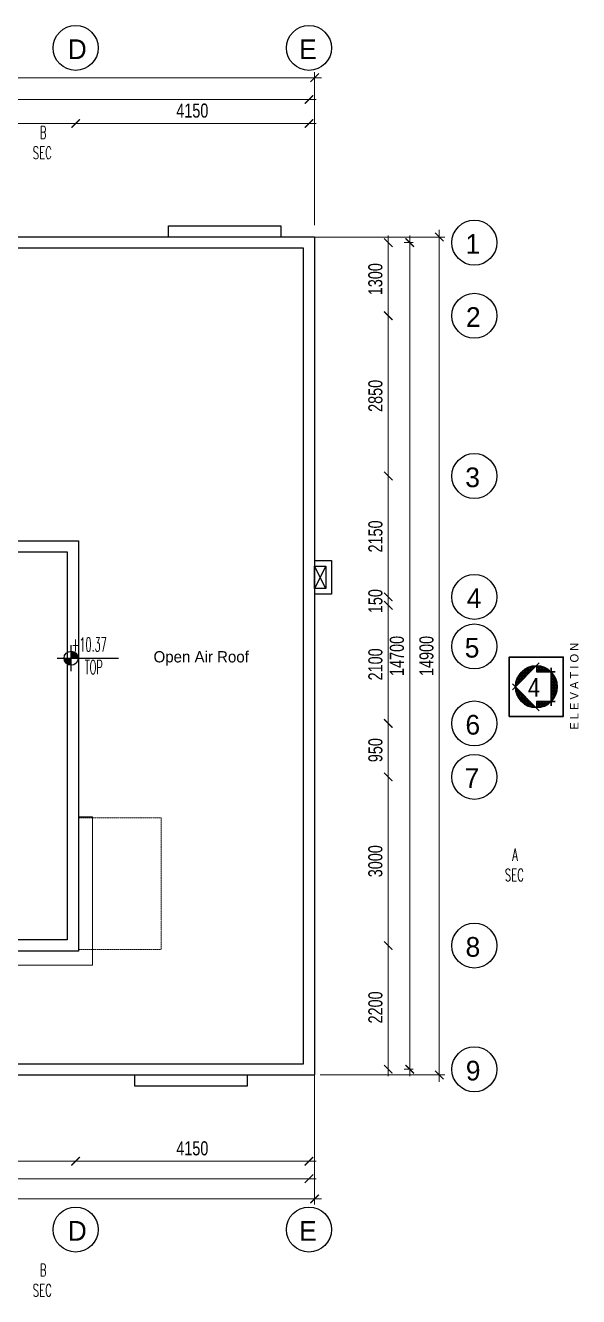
# Model space of a CAD drawing. Header units: metres. Extents: x 228262846 to 228432719, y 398618546 to 398687517.
# Drawn here: x 228374451 to 228384288, y 398663022 to 398685626 of the extents above; entities that cross this region are included whole.
import ezdxf
from ezdxf.enums import TextEntityAlignment as Align

# ---------------------------------------------------------------- set-up
doc = ezdxf.new("R2010")
doc.units = ezdxf.units.M
doc.header["$LTSCALE"] = 10
doc.header["$MEASUREMENT"] = 0
doc.header["$PDMODE"] = 34
for name, pattern in [('CENTER', [2, 1.25, -0.25, 0.25, -0.25]), ('DASHED2', [0.375, 0.25, -0.125]), ('HIDDEN2', [0.1875, 0.125, -0.0625])]:
    doc.linetypes.add(name, pattern=pattern)
for name, color, linetype in [('02.01.01 MD-SOL-SDP', 32, 'Continuous'), ('AX', 1, 'CENTER'), ('ELEV-2', 136, 'Continuous'), ('LEVEL', 1, 'DASHED2'), ('SECTEXT', 10, 'Continuous'), ('tails', 11, 'Continuous'), ('TEX', 55, 'Continuous')]:
    doc.layers.add(name, color=color, linetype=linetype)
for name, color, linetype, lineweight in [('A-DIM-15', 63, 'Continuous', 15), ('A-ELEV-03', 30, 'Continuous', 30), ('A-Handrail', 4, 'Continuous', 25), ('A-LEVEL', 3, 'Continuous', 13), ('A-Stairs dash', 153, 'HIDDEN2', 20), ('A-Text', 182, 'Continuous', 20), ('A-TXT-E', 3, 'Continuous', 30)]:
    doc.layers.add(name, color=color, linetype=linetype, lineweight=lineweight)
doc.styles.add('ASA1', font='swissc.ttf')
doc.styles.add('EN-SCL-DIM', font='swisscl.ttf')
doc.styles.add('STYLE2', font='', dxfattribs={"height": 0.3})
doc.styles.add('STYLE5', font='romand.shx')
doc.styles.add('STYLE6', font='romanc.shx', dxfattribs={"width": 0.6})
doc.styles.add('WW', font='', dxfattribs={"height": 0.12})
doc.styles.add('ZRomatre', font='', dxfattribs={"height": 1})
doc.styles.get('STYLE2').set_extended_font_data('Andalus')
doc.styles.get('WW').set_extended_font_data('Andalus')
doc.styles.get('ZRomatre').set_extended_font_data('Narkisim')
doc.dimstyles.new('ZFP-100$0', dxfattribs={"dimscale": 100, "dimtxt": 2.5, "dimasz": 1.5, "dimexe": 1, "dimexo": 1, "dimgap": 1, "dimtad": 1, "dimdec": 0, "dimzin": 0, "dimdsep": 46, "dimtxsty": 'EN-SCL-DIM', "dimblk": 'ARCHTICK', "dimcen": 2, "dimdle": 1.25, "dimclrd": 256, "dimclre": 256, "dimclrt": 2, "dimadec": 3, "dimazin": 2, "dimtfac": 1, "dimtdec": 0, "dimtix": 1, "dimtmove": 2, "dimatfit": 0, "dimldrblk": 'ARCHTICK', "dimfxl": 1, "dimtolj": 1, "dimtzin": 0, "dimlwd": -1, "dimlwe": -1, "dimarcsym": 0})

# ---------------------------------------------------------------- blocks, each defined once
blk = doc.blocks.new('*X29')
at = {"color": 0}
for p, q in [((-3.2, -8.338), (-3.2, -8.287)), ((-3.186, -8.28), (-3.073, -8.28)), ((-3.18, -8.338), (-3.18, -8.277)), ((-3.16, -8.338), (-3.16, -8.27)), ((-3.14, -8.338), (-3.14, -8.264)), ((-3.12, -8.338), (-3.12, -8.26)), ((-3.119, -8.26), (-3.073, -8.26)), ((-3.1, -8.338), (-3.1, -8.257)), ((-3.08, -8.338), (-3.08, -8.256)), ((-3.067, -8.26), (-3.027, -8.26)), ((-3.06, -8.267), (-3.06, -8.256)), ((-3.047, -8.28), (-2.96, -8.28)), ((-3.04, -8.287), (-3.04, -8.258)), ((-3.02, -8.308), (-3.02, -8.261)), ((-3, -8.328), (-3, -8.266)), ((-2.98, -8.348), (-2.98, -8.272)), ((-2.96, -8.368), (-2.96, -8.28)), ((-3.34, -8.535), (-3.34, -8.454)), ((-3.335, -8.44), (-3.27, -8.44)), ((-3.327, -8.42), (-3.27, -8.42)), ((-3.32, -8.535), (-3.32, -8.405)), ((-3.317, -8.4), (-3.27, -8.4)), ((-3.305, -8.38), (-3.27, -8.38)), ((-3.3, -8.535), (-3.3, -8.373)), ((-3.29, -8.36), (-3.27, -8.36)), ((-3.28, -8.535), (-3.28, -8.348)), ((-3.273, -8.34), (-3.27, -8.34)), ((-3.26, -8.338), (-3.26, -8.328)), ((-3.251, -8.32), (-3.073, -8.32)), ((-3.24, -8.338), (-3.24, -8.312)), ((-3.223, -8.3), (-3.073, -8.3)), ((-3.22, -8.338), (-3.22, -8.298)), ((-3.027, -8.3), (-2.923, -8.3)), ((-3.008, -8.32), (-2.896, -8.32)), ((-2.988, -8.34), (-2.874, -8.34)), ((-2.968, -8.36), (-2.856, -8.36)), ((-2.948, -8.38), (-2.841, -8.38)), ((-2.94, -8.388), (-2.94, -8.29)), ((-2.928, -8.4), (-2.829, -8.4)), ((-2.92, -8.408), (-2.92, -8.302)), ((-2.908, -8.42), (-2.819, -8.42)), ((-2.9, -8.428), (-2.9, -8.316)), ((-2.889, -8.44), (-2.811, -8.44)), ((-2.88, -8.449), (-2.88, -8.334)), ((-2.86, -8.469), (-2.86, -8.355)), ((-2.84, -8.489), (-2.84, -8.382)), ((-2.82, -8.509), (-2.82, -8.418)), ((-3.352, -8.52), (-3.27, -8.52)), ((-3.352, -8.54), (-3.27, -8.54)), ((-3.351, -8.56), (-3.27, -8.56)), ((-3.35, -8.5), (-3.27, -8.5)), ((-3.348, -8.58), (-3.27, -8.58)), ((-3.347, -8.48), (-3.27, -8.48)), ((-3.344, -8.6), (-3.27, -8.6)), ((-3.342, -8.46), (-3.27, -8.46)), ((-3.34, -8.616), (-3.34, -8.535)), ((-3.339, -8.62), (-3.27, -8.62)), ((-3.32, -8.665), (-3.32, -8.535)), ((-3.3, -8.697), (-3.3, -8.535)), ((-3.28, -8.722), (-3.28, -8.535)), ((-2.88, -8.736), (-2.88, -8.621)), ((-2.879, -8.62), (-2.808, -8.62)), ((-2.869, -8.46), (-2.805, -8.46)), ((-2.86, -8.715), (-2.86, -8.601)), ((-2.859, -8.6), (-2.802, -8.6)), ((-2.849, -8.48), (-2.8, -8.48)), ((-2.84, -8.688), (-2.84, -8.581)), ((-2.839, -8.58), (-2.798, -8.58)), ((-2.829, -8.5), (-2.796, -8.5)), ((-2.82, -8.652), (-2.82, -8.561)), ((-2.819, -8.56), (-2.795, -8.56)), ((-2.809, -8.52), (-2.795, -8.52)), ((-2.8, -8.529), (-2.8, -8.479)), ((-2.8, -8.591), (-2.8, -8.541)), ((-2.799, -8.54), (-2.794, -8.54)), ((-3.332, -8.64), (-3.27, -8.64)), ((-3.323, -8.66), (-3.27, -8.66)), ((-3.311, -8.68), (-3.27, -8.68)), ((-3.298, -8.7), (-3.27, -8.7)), ((-3.282, -8.72), (-3.27, -8.72)), ((-3.262, -8.74), (-3.073, -8.74)), ((-3.26, -8.742), (-3.26, -8.732)), ((-3.24, -8.759), (-3.24, -8.732)), ((-3.238, -8.76), (-3.073, -8.76)), ((-3.22, -8.772), (-3.22, -8.732)), ((-3.207, -8.78), (-3.073, -8.78)), ((-3.2, -8.783), (-3.2, -8.732)), ((-3.18, -8.793), (-3.18, -8.732)), ((-3.16, -8.8), (-3.16, -8.732)), ((-3.14, -8.806), (-3.14, -8.732)), ((-3.12, -8.81), (-3.12, -8.732)), ((-3.1, -8.813), (-3.1, -8.732)), ((-3.08, -8.814), (-3.08, -8.732)), ((-3.04, -8.812), (-3.04, -8.783)), ((-3.037, -8.78), (-2.94, -8.78)), ((-3.02, -8.809), (-3.02, -8.763)), ((-3.017, -8.76), (-2.908, -8.76)), ((-3, -8.804), (-3, -8.742)), ((-2.998, -8.74), (-2.884, -8.74)), ((-2.98, -8.798), (-2.98, -8.722)), ((-2.978, -8.72), (-2.864, -8.72)), ((-2.96, -8.79), (-2.96, -8.702)), ((-2.958, -8.7), (-2.848, -8.7)), ((-2.94, -8.78), (-2.94, -8.682)), ((-2.938, -8.68), (-2.835, -8.68)), ((-2.92, -8.768), (-2.92, -8.662)), ((-2.918, -8.66), (-2.824, -8.66)), ((-2.9, -8.754), (-2.9, -8.642)), ((-2.898, -8.64), (-2.815, -8.64)), ((-3.16, -8.8), (-3.073, -8.8)), ((-3.06, -8.814), (-3.06, -8.803)), ((-3.057, -8.8), (-2.986, -8.8))]:
    blk.add_line(p, q, dxfattribs=at)
blk = doc.blocks.new('A$C013603BD')
at = {"layer": 'ELEV-2'}
h = blk.add_hatch(color=256, dxfattribs=at)
h.paths.add_polyline_path([(0.373, 0.231, 0.414214), (0.248, 0.356), (0.248, 0.231)])
h.paths.add_polyline_path([(0.248, 0.231), (0.123, 0.231, 0.414214), (0.248, 0.106)])
at = {"layer": 'LEVEL', "linetype": 'Continuous'}
for p, q in [((0.251, 0), (0.251, 0.462)), ((0, 0.231), (1.092, 0.231))]:
    blk.add_line(p, q, dxfattribs=at)
blk.add_circle((0.248, 0.231), 0.125, dxfattribs=at)
blk = doc.blocks.new('_ArchTick')
at = {"color": 0, "linetype": 'ByBlock', "const_width": 0.15}
blk.add_lwpolyline([(-0.5, -0.5), (0.5, 0.5)], dxfattribs=at)
blk = doc.blocks.new('*D37')
at = {"layer": 'A-DIM-15', "transparency": 16777216}
for p, q in [((228366169, 398684697), (228379719, 398684697)), ((228366294, 398682073), (228366294, 398684797)), ((228379594, 398682073), (228379594, 398684797))]:
    blk.add_line(p, q, dxfattribs=at)
at = {"layer": 'Defpoints', "color": 0, "transparency": 16777216}
for p in [(228379594, 398684697), (228366294, 398681973), (228379594, 398681973)]:
    blk.add_point(p, dxfattribs=at)
at = {"layer": 'A-DIM-15', "transparency": 16777216, "xscale": 150, "yscale": 150, "zscale": 150, "rotation": 180}
blk.add_blockref('_ArchTick', (228366294, 398684697), dxfattribs=at)
at = {"layer": 'A-DIM-15', "transparency": 16777216, "xscale": 150, "yscale": 150, "zscale": 150}
blk.add_blockref('_ArchTick', (228379594, 398684697), dxfattribs=at)
at = {"layer": 'A-DIM-15', "color": 2, "transparency": 16777216, "insert": (228372944, 398684925), "char_height": 250, "attachment_point": 5, "style": 'EN-SCL-DIM'}
blk.add_mtext('\\A1;13300', dxfattribs=at)
blk = doc.blocks.new('*D38')
at = {"layer": 'A-DIM-15', "transparency": 16777216}
blk.add_line((228379619, 398684309), (228366269, 398684309), dxfattribs=at)
at = {"layer": 'Defpoints', "color": 0, "transparency": 16777216}
for p in [(228366394, 398684309), (228366394, 398684309), (228379494, 398684309)]:
    blk.add_point(p, dxfattribs=at)
at = {"layer": 'A-DIM-15', "transparency": 16777216, "xscale": 150, "yscale": 150, "zscale": 150, "rotation": 180}
blk.add_blockref('_ArchTick', (228366394, 398684309), dxfattribs=at)
at = {"layer": 'A-DIM-15', "transparency": 16777216, "xscale": 150, "yscale": 150, "zscale": 150}
blk.add_blockref('_ArchTick', (228379494, 398684309), dxfattribs=at)
at = {"layer": 'A-DIM-15', "color": 2, "transparency": 16777216, "insert": (228372944, 398684537), "char_height": 250, "attachment_point": 5, "style": 'EN-SCL-DIM'}
blk.add_mtext('\\A1;13100', dxfattribs=at)
blk = doc.blocks.new('*D41')
at = {"layer": 'A-DIM-15', "transparency": 16777216}
blk.add_line((228371019, 398683882), (228375469, 398683882), dxfattribs=at)
at = {"layer": 'Defpoints', "color": 0, "transparency": 16777216}
for p in [(228371144, 398683882), (228375344, 398683882), (228375344, 398683882)]:
    blk.add_point(p, dxfattribs=at)
at = {"layer": 'A-DIM-15', "transparency": 16777216, "xscale": 150, "yscale": 150, "zscale": 150, "rotation": 180}
blk.add_blockref('_ArchTick', (228371144, 398683882), dxfattribs=at)
at = {"layer": 'A-DIM-15', "transparency": 16777216, "xscale": 150, "yscale": 150, "zscale": 150}
blk.add_blockref('_ArchTick', (228375344, 398683882), dxfattribs=at)
at = {"layer": 'A-DIM-15', "color": 2, "transparency": 16777216, "insert": (228373244, 398684110), "char_height": 250, "attachment_point": 5, "style": 'EN-SCL-DIM'}
blk.add_mtext('\\A1;4200', dxfattribs=at)
blk = doc.blocks.new('*D42')
at = {"layer": 'A-DIM-15', "transparency": 16777216}
blk.add_line((228375219, 398683882), (228379619, 398683882), dxfattribs=at)
at = {"layer": 'Defpoints', "color": 0, "transparency": 16777216}
for p in [(228375344, 398683882), (228379494, 398683882), (228379494, 398683882)]:
    blk.add_point(p, dxfattribs=at)
at = {"layer": 'A-DIM-15', "transparency": 16777216, "xscale": 150, "yscale": 150, "zscale": 150, "rotation": 180}
blk.add_blockref('_ArchTick', (228375344, 398683882), dxfattribs=at)
at = {"layer": 'A-DIM-15', "transparency": 16777216, "xscale": 150, "yscale": 150, "zscale": 150}
blk.add_blockref('_ArchTick', (228379494, 398683882), dxfattribs=at)
at = {"layer": 'A-DIM-15', "color": 2, "transparency": 16777216, "insert": (228377419, 398684110), "char_height": 250, "attachment_point": 5, "style": 'EN-SCL-DIM'}
blk.add_mtext('\\A1;4150', dxfattribs=at)
blk = doc.blocks.new('*D43')
at = {"layer": 'A-DIM-15', "transparency": 16777216}
for p, q in [((228381812, 398681989), (228381812, 398666839)), ((228375594, 398681864), (228381912, 398681864)), ((228379694, 398666964), (228381912, 398666964))]:
    blk.add_line(p, q, dxfattribs=at)
at = {"layer": 'Defpoints', "color": 0, "transparency": 16777216}
for p in [(228375494, 398681864), (228379594, 398666964), (228381812, 398666964)]:
    blk.add_point(p, dxfattribs=at)
at = {"layer": 'A-DIM-15', "transparency": 16777216, "xscale": 150, "yscale": 150, "zscale": 150}
for p, rotation in [((228381812, 398681864), 90), ((228381812, 398666964), 270)]:
    blk.add_blockref('_ArchTick', p, dxfattribs=dict(at, rotation=rotation))
at = {"layer": 'A-DIM-15', "color": 2, "transparency": 16777216, "insert": (228381584, 398674414), "char_height": 250, "attachment_point": 5, "rotation": 90, "style": 'EN-SCL-DIM'}
blk.add_mtext('\\A1;14900', dxfattribs=at)
blk = doc.blocks.new('*D44')
at = {"layer": 'A-DIM-15', "transparency": 16777216}
for p, q in [((228381348, 398681764), (228381186, 398681764)), ((228381286, 398666939), (228381286, 398681889)), ((228381348, 398667064), (228381186, 398667064))]:
    blk.add_line(p, q, dxfattribs=at)
at = {"layer": 'Defpoints', "color": 0, "transparency": 16777216}
for p in [(228381286, 398681764), (228381448, 398681764), (228381448, 398667064)]:
    blk.add_point(p, dxfattribs=at)
at = {"layer": 'A-DIM-15', "transparency": 16777216, "xscale": 150, "yscale": 150, "zscale": 150}
for p, rotation in [((228381286, 398681764), 90), ((228381286, 398667064), 270)]:
    blk.add_blockref('_ArchTick', p, dxfattribs=dict(at, rotation=rotation))
at = {"layer": 'A-DIM-15', "color": 2, "transparency": 16777216, "insert": (228381058, 398674414), "char_height": 250, "attachment_point": 5, "rotation": 90, "style": 'EN-SCL-DIM'}
blk.add_mtext('\\A1;14700', dxfattribs=at)
blk = doc.blocks.new('*D45')
at = {"layer": 'A-DIM-15', "transparency": 16777216}
blk.add_line((228380904, 398681889), (228380904, 398680339), dxfattribs=at)
at = {"layer": 'Defpoints', "color": 0, "transparency": 16777216}
for p in [(228380904, 398681764), (228380904, 398680464), (228380904, 398680464)]:
    blk.add_point(p, dxfattribs=at)
at = {"layer": 'A-DIM-15', "transparency": 16777216, "xscale": 150, "yscale": 150, "zscale": 150}
for p, rotation in [((228380904, 398681764), 90), ((228380904, 398680464), 270)]:
    blk.add_blockref('_ArchTick', p, dxfattribs=dict(at, rotation=rotation))
at = {"layer": 'A-DIM-15', "color": 2, "transparency": 16777216, "insert": (228380675, 398681114), "char_height": 250, "attachment_point": 5, "rotation": 90, "style": 'EN-SCL-DIM'}
blk.add_mtext('\\A1;1300', dxfattribs=at)
blk = doc.blocks.new('*D46')
at = {"layer": 'A-DIM-15', "transparency": 16777216}
blk.add_line((228380904, 398680589), (228380904, 398677489), dxfattribs=at)
at = {"layer": 'Defpoints', "color": 0, "transparency": 16777216}
for p in [(228380904, 398680464), (228380904, 398677614), (228380904, 398677614)]:
    blk.add_point(p, dxfattribs=at)
at = {"layer": 'A-DIM-15', "transparency": 16777216, "xscale": 150, "yscale": 150, "zscale": 150}
for p, rotation in [((228380904, 398680464), 90), ((228380904, 398677614), 270)]:
    blk.add_blockref('_ArchTick', p, dxfattribs=dict(at, rotation=rotation))
at = {"layer": 'A-DIM-15', "color": 2, "transparency": 16777216, "insert": (228380676, 398679039), "char_height": 250, "attachment_point": 5, "rotation": 90, "style": 'EN-SCL-DIM'}
blk.add_mtext('\\A1;2850', dxfattribs=at)
blk = doc.blocks.new('*D47')
at = {"layer": 'A-DIM-15', "transparency": 16777216}
blk.add_line((228380904, 398677739), (228380904, 398675339), dxfattribs=at)
at = {"layer": 'Defpoints', "color": 0, "transparency": 16777216}
for p in [(228380904, 398677614), (228380904, 398675464), (228380904, 398675464)]:
    blk.add_point(p, dxfattribs=at)
at = {"layer": 'A-DIM-15', "transparency": 16777216, "xscale": 150, "yscale": 150, "zscale": 150}
for p, rotation in [((228380904, 398677614), 90), ((228380904, 398675464), 270)]:
    blk.add_blockref('_ArchTick', p, dxfattribs=dict(at, rotation=rotation))
at = {"layer": 'A-DIM-15', "color": 2, "transparency": 16777216, "insert": (228380676, 398676539), "char_height": 250, "attachment_point": 5, "rotation": 90, "style": 'EN-SCL-DIM'}
blk.add_mtext('\\A1;2150', dxfattribs=at)
blk = doc.blocks.new('*D48')
at = {"layer": 'A-DIM-15', "transparency": 16777216}
for p, q in [((228380904, 398675464), (228380904, 398675614)), ((228380904, 398675464), (228380904, 398675314)), ((228380904, 398675314), (228380904, 398675164))]:
    blk.add_line(p, q, dxfattribs=at)
at = {"layer": 'Defpoints', "color": 0, "transparency": 16777216}
for p in [(228380904, 398675464), (228380904, 398675314), (228380904, 398675314)]:
    blk.add_point(p, dxfattribs=at)
at = {"layer": 'A-DIM-15', "transparency": 16777216, "xscale": 150, "yscale": 150, "zscale": 150}
for p, rotation in [((228380904, 398675464), 270), ((228380904, 398675314), 90)]:
    blk.add_blockref('_ArchTick', p, dxfattribs=dict(at, rotation=rotation))
at = {"layer": 'A-DIM-15', "color": 2, "transparency": 16777216, "insert": (228380676, 398675389), "char_height": 250, "attachment_point": 5, "rotation": 90, "style": 'EN-SCL-DIM'}
blk.add_mtext('\\A1;150', dxfattribs=at)
blk = doc.blocks.new('*D49')
at = {"layer": 'A-DIM-15', "transparency": 16777216}
blk.add_line((228380904, 398675439), (228380904, 398673089), dxfattribs=at)
at = {"layer": 'Defpoints', "color": 0, "transparency": 16777216}
for p in [(228380904, 398675314), (228380904, 398673214), (228380904, 398673214)]:
    blk.add_point(p, dxfattribs=at)
at = {"layer": 'A-DIM-15', "transparency": 16777216, "xscale": 150, "yscale": 150, "zscale": 150}
for p, rotation in [((228380904, 398675314), 90), ((228380904, 398673214), 270)]:
    blk.add_blockref('_ArchTick', p, dxfattribs=dict(at, rotation=rotation))
at = {"layer": 'A-DIM-15', "color": 2, "transparency": 16777216, "insert": (228380676, 398674264), "char_height": 250, "attachment_point": 5, "rotation": 90, "style": 'EN-SCL-DIM'}
blk.add_mtext('\\A1;2100', dxfattribs=at)
blk = doc.blocks.new('*D50')
at = {"layer": 'A-DIM-15', "transparency": 16777216}
blk.add_line((228380904, 398673339), (228380904, 398672139), dxfattribs=at)
at = {"layer": 'Defpoints', "color": 0, "transparency": 16777216}
for p in [(228380904, 398673214), (228380904, 398672264), (228380904, 398672264)]:
    blk.add_point(p, dxfattribs=at)
at = {"layer": 'A-DIM-15', "transparency": 16777216, "xscale": 150, "yscale": 150, "zscale": 150}
for p, rotation in [((228380904, 398673214), 90), ((228380904, 398672264), 270)]:
    blk.add_blockref('_ArchTick', p, dxfattribs=dict(at, rotation=rotation))
at = {"layer": 'A-DIM-15', "color": 2, "transparency": 16777216, "insert": (228380676, 398672739), "char_height": 250, "attachment_point": 5, "rotation": 90, "style": 'EN-SCL-DIM'}
blk.add_mtext('\\A1;950', dxfattribs=at)
blk = doc.blocks.new('*D51')
at = {"layer": 'A-DIM-15', "transparency": 16777216}
blk.add_line((228380904, 398672389), (228380904, 398669139), dxfattribs=at)
at = {"layer": 'Defpoints', "color": 0, "transparency": 16777216}
for p in [(228380904, 398672264), (228380904, 398669264), (228380904, 398669264)]:
    blk.add_point(p, dxfattribs=at)
at = {"layer": 'A-DIM-15', "transparency": 16777216, "xscale": 150, "yscale": 150, "zscale": 150}
for p, rotation in [((228380904, 398672264), 90), ((228380904, 398669264), 270)]:
    blk.add_blockref('_ArchTick', p, dxfattribs=dict(at, rotation=rotation))
at = {"layer": 'A-DIM-15', "color": 2, "transparency": 16777216, "insert": (228380675, 398670764), "char_height": 250, "attachment_point": 5, "rotation": 90, "style": 'EN-SCL-DIM'}
blk.add_mtext('\\A1;3000', dxfattribs=at)
blk = doc.blocks.new('*D52')
at = {"layer": 'A-DIM-15', "transparency": 16777216}
blk.add_line((228380904, 398669389), (228380904, 398666939), dxfattribs=at)
at = {"layer": 'Defpoints', "color": 0, "transparency": 16777216}
for p in [(228380904, 398669264), (228380904, 398667064), (228380904, 398667064)]:
    blk.add_point(p, dxfattribs=at)
at = {"layer": 'A-DIM-15', "transparency": 16777216, "xscale": 150, "yscale": 150, "zscale": 150}
for p, rotation in [((228380904, 398669264), 90), ((228380904, 398667064), 270)]:
    blk.add_blockref('_ArchTick', p, dxfattribs=dict(at, rotation=rotation))
at = {"layer": 'A-DIM-15', "color": 2, "transparency": 16777216, "insert": (228380676, 398668164), "char_height": 250, "attachment_point": 5, "rotation": 90, "style": 'EN-SCL-DIM'}
blk.add_mtext('\\A1;2200', dxfattribs=at)
blk = doc.blocks.new('*D62')
at = {"layer": 'A-DIM-15', "transparency": 16777216}
for p, q in [((228366294, 398675449), (228366294, 398664659)), ((228379594, 398667049), (228379594, 398664659)), ((228379719, 398664759), (228366169, 398664759))]:
    blk.add_line(p, q, dxfattribs=at)
at = {"layer": 'Defpoints', "color": 0, "transparency": 16777216}
for p in [(228366294, 398675549), (228379594, 398667149), (228366294, 398664759)]:
    blk.add_point(p, dxfattribs=at)
at = {"layer": 'A-DIM-15', "transparency": 16777216, "xscale": 150, "yscale": 150, "zscale": 150, "rotation": 180}
blk.add_blockref('_ArchTick', (228366294, 398664759), dxfattribs=at)
at = {"layer": 'A-DIM-15', "transparency": 16777216, "xscale": 150, "yscale": 150, "zscale": 150}
blk.add_blockref('_ArchTick', (228379594, 398664759), dxfattribs=at)
at = {"layer": 'A-DIM-15', "color": 2, "transparency": 16777216, "insert": (228372944, 398664987), "char_height": 250, "attachment_point": 5, "style": 'EN-SCL-DIM'}
blk.add_mtext('\\A1;13300', dxfattribs=at)
blk = doc.blocks.new('*D63')
at = {"layer": 'A-DIM-15', "transparency": 16777216}
blk.add_line((228379619, 398665118), (228366269, 398665118), dxfattribs=at)
at = {"layer": 'Defpoints', "color": 0, "transparency": 16777216}
for p in [(228366394, 398665118), (228366394, 398665118), (228379494, 398665118)]:
    blk.add_point(p, dxfattribs=at)
at = {"layer": 'A-DIM-15', "transparency": 16777216, "xscale": 150, "yscale": 150, "zscale": 150, "rotation": 180}
blk.add_blockref('_ArchTick', (228366394, 398665118), dxfattribs=at)
at = {"layer": 'A-DIM-15', "transparency": 16777216, "xscale": 150, "yscale": 150, "zscale": 150}
blk.add_blockref('_ArchTick', (228379494, 398665118), dxfattribs=at)
at = {"layer": 'A-DIM-15', "color": 2, "transparency": 16777216, "insert": (228372944, 398665346), "char_height": 250, "attachment_point": 5, "style": 'EN-SCL-DIM'}
blk.add_mtext('\\A1;13100', dxfattribs=at)
blk = doc.blocks.new('*D66')
at = {"layer": 'A-DIM-15', "transparency": 16777216}
blk.add_line((228371019, 398665429), (228375469, 398665429), dxfattribs=at)
at = {"layer": 'Defpoints', "color": 0, "transparency": 16777216}
for p in [(228371144, 398665429), (228375344, 398665429), (228375344, 398665429)]:
    blk.add_point(p, dxfattribs=at)
at = {"layer": 'A-DIM-15', "transparency": 16777216, "xscale": 150, "yscale": 150, "zscale": 150, "rotation": 180}
blk.add_blockref('_ArchTick', (228371144, 398665429), dxfattribs=at)
at = {"layer": 'A-DIM-15', "transparency": 16777216, "xscale": 150, "yscale": 150, "zscale": 150}
blk.add_blockref('_ArchTick', (228375344, 398665429), dxfattribs=at)
at = {"layer": 'A-DIM-15', "color": 2, "transparency": 16777216, "insert": (228373244, 398665657), "char_height": 250, "attachment_point": 5, "style": 'EN-SCL-DIM'}
blk.add_mtext('\\A1;4200', dxfattribs=at)
blk = doc.blocks.new('*D67')
at = {"layer": 'A-DIM-15', "transparency": 16777216}
blk.add_line((228375219, 398665429), (228379619, 398665429), dxfattribs=at)
at = {"layer": 'Defpoints', "color": 0, "transparency": 16777216}
for p in [(228375344, 398665429), (228379494, 398665429), (228379494, 398665429)]:
    blk.add_point(p, dxfattribs=at)
at = {"layer": 'A-DIM-15', "transparency": 16777216, "xscale": 150, "yscale": 150, "zscale": 150, "rotation": 180}
blk.add_blockref('_ArchTick', (228375344, 398665429), dxfattribs=at)
at = {"layer": 'A-DIM-15', "transparency": 16777216, "xscale": 150, "yscale": 150, "zscale": 150}
blk.add_blockref('_ArchTick', (228379494, 398665429), dxfattribs=at)
at = {"layer": 'A-DIM-15', "color": 2, "transparency": 16777216, "insert": (228377419, 398665657), "char_height": 250, "attachment_point": 5, "style": 'EN-SCL-DIM'}
blk.add_mtext('\\A1;4150', dxfattribs=at)

msp = doc.modelspace()

# ---------------------------------------------------------------- linework, layer by layer
at = {"linetype": 'Continuous', "ltscale": 0.2}
msp.add_lwpolyline([(228376993.785, 398681863.619), (228376993.785, 398682063.619), (228378993.785, 398682063.619), (228378993.785, 398681863.619)], dxfattribs=at)
at = {"color": 2}
for points in [[(228375393.785, 398669163.619), (228369393.785, 398669163.619), (228369393.785, 398672363.619), (228370393.785, 398672363.619), (228370393.785, 398676463.619), (228375393.785, 398676463.619)], [(228375193.785, 398669363.619), (228369593.785, 398669363.619), (228369593.785, 398672163.619), (228370593.785, 398672163.619), (228370593.785, 398676263.619), (228375193.785, 398676263.619)]]:
    msp.add_lwpolyline(points, close=True, dxfattribs=at)
msp.add_lwpolyline([(228378393.785, 398666963.619), (228378393.785, 398666763.619), (228376393.785, 398666763.619), (228376393.785, 398666963.619)], dxfattribs=at)
msp.add_lwpolyline([(228378393.785, 398666963.619), (228378393.785, 398666763.619), (228376393.785, 398666763.619), (228376393.785, 398666963.619)], dxfattribs=at)
at = {"layer": '02.01.01 MD-SOL-SDP', "color": 8}
for p, q in [((228379793.785, 398676012.859), (228379593.785, 398675612.859)), ((228379793.785, 398675612.859), (228379593.785, 398676012.859))]:
    msp.add_line(p, q, dxfattribs=at)
msp.add_lwpolyline([(228379593.785, 398676112.859), (228379893.785, 398676112.859), (228379893.785, 398675512.859), (228379593.785, 398675512.859)], dxfattribs=at)
msp.add_lwpolyline([(228379593.785, 398676012.859), (228379793.785, 398676012.859), (228379793.785, 398675612.859), (228379593.785, 398675612.859)], close=True, dxfattribs=at)
at = {"layer": 'A-ELEV-03', "color": 3}
for p, q in [((228383112.232, 398673813.283), (228383586.463, 398674291.245)), ((228383537.184, 398674129.469), (228383874.644, 398674129.469)), ((228383800.758, 398674203.355), (228383800.758, 398673528.434)), ((228383112.232, 398673918.506), (228383586.463, 398673440.544)), ((228383874.644, 398673602.32), (228383537.184, 398673602.32))]:
    msp.add_line(p, q, dxfattribs=at)
msp.add_lwpolyline([(228383054.218, 398673339.253), (228383054.218, 398674392.536), (228384015.682, 398674392.536), (228384015.682, 398673339.253)], close=True, dxfattribs=at)
msp.add_circle((228383537.184, 398673865.895), 371.25, dxfattribs=at)
at = {"layer": 'A-Handrail'}
for p, q in [((228379593.785, 398681863.619), (228366293.785, 398681863.619)), ((228379593.785, 398681863.619), (228379593.785, 398666963.619)), ((228372993.785, 398666963.619), (228379593.785, 398666963.619))]:
    msp.add_line(p, q, dxfattribs=at)
msp.add_lwpolyline([(228373193.785, 398668913.619), (228373193.785, 398667163.619), (228379393.785, 398667163.619), (228379393.785, 398681663.619), (228366493.785, 398681663.619), (228366493.785, 398675563.619), (228370393.785, 398675563.619)], dxfattribs=at)
at = {"layer": 'A-LEVEL', "ltscale": 0.2}
msp.add_lwpolyline([(228375393.785, 398671551.601), (228375643.786, 398671551.601), (228375643.786, 398668913.619), (228369143.786, 398668913.619), (228369143.785, 398672613.619), (228370393.786, 398672613.619)], dxfattribs=at)
at = {"layer": 'A-Stairs dash'}
for p, q in [((228375393.785, 398671533.619), (228376863.785, 398671533.619)), ((228376863.785, 398669193.619), (228376863.785, 398671533.619)), ((228375393.785, 398669193.619), (228376863.785, 398669193.619))]:
    msp.add_line(p, q, dxfattribs=at)
at = {"layer": 'AX', "linetype": 'ByBlock', "ltscale": 0.1}
for centre in [(228375343.785, 398685226.396), (228379493.785, 398685226.396), (228382434.515, 398681763.619), (228382434.515, 398680463.619), (228382434.515, 398677613.619), (228382434.515, 398675463.619), (228382434.515, 398674582.982), (228382434.515, 398673213.619), (228382434.515, 398672263.619), (228382434.515, 398669263.619), (228382434.515, 398667063.619), (228375343.785, 398664214.039), (228379493.785, 398664214.039)]:
    msp.add_circle(centre, 400, dxfattribs=at)

# ---------------------------------------------------------------- block references
at = {"layer": 'LEVEL', "xscale": 1000, "yscale": 1000, "zscale": 1000}
msp.add_blockref('A$C013603BD', (228375014.992, 398674142.198), dxfattribs=at)
at = {"layer": 'tails', "xscale": -1336.499989032745, "yscale": 1336.499989032745, "zscale": 1336.5}
msp.add_blockref('*X29', (228379429.883, 398685272.977), dxfattribs=at)

# ---------------------------------------------------------------- texts
at = {"layer": 'A-Text', "style": 'ZRomatre'}
msp.add_text('Open Air Roof', height=200, dxfattribs=at).set_placement((228377576.979, 398674299.151), align=Align.CENTER)
at = {"layer": 'A-TXT-E', "ltscale": 2, "style": 'STYLE2'}
msp.add_text('E L E V A T I O N', height=147.6225, rotation=90, dxfattribs=at).set_placement((228384286.4, 398673102.244))
at = {"layer": 'A-TXT-E', "style": 'ASA1'}
msp.add_text('4', height=334.125, dxfattribs=at).set_placement((228383388.276, 398673689.396))
at = {"layer": 'LEVEL', "style": 'STYLE5', "width": 0.5}
for s, p in [('+10.37', (228375272.956, 398674490.65)), ('TOP', (228375507.789, 398674089.68))]:
    msp.add_text(s, height=250, dxfattribs=at).set_placement(p)
at = {"layer": 'SECTEXT', "ltscale": 0.15, "style": 'STYLE6', "width": 0.6}
for s, p in [('B', (228374705.669, 398683612.207)), ('SEC', (228374580.545, 398683251.266)), ('A', (228383108.359, 398670770.37)), ('SEC', (228382976.948, 398670409.429)), ('B', (228374705.669, 398663383.093)), ('SEC', (228374580.545, 398663022.151))]:
    msp.add_text(s, height=220, dxfattribs=at).set_placement(p)
at = {"layer": 'TEX', "style": 'WW'}
for s, p in [('D', (228375203.283, 398685028.417)), ('E', (228379318.068, 398685028.417)), ('1', (228382277.963, 398681565.64)), ('2', (228382285.629, 398680265.64)), ('3', (228382273.411, 398677415.64)), ('4', (228382300.481, 398675265.64)), ('5', (228382263.828, 398674385.003)), ('6', (228382276.765, 398673015.64)), ('7', (228382260.235, 398672065.64)), ('8', (228382278.921, 398669065.64)), ('9', (228382283.233, 398666865.64)), ('D', (228375203.283, 398664016.06)), ('E', (228379318.068, 398664016.06))]:
    msp.add_text(s, height=350, dxfattribs=at).set_placement(p)

# ---------------------------------------------------------------- dimensions: what is measured, and where the dimension line sits
at = {"layer": 'A-DIM-15'}
for base, p1, p2, angle, picture, middle in [((228379593.785, 398684697.124), (228366293.785, 398681972.999), (228379593.785, 398681972.999), 180, '*D37', (228372943.785, 398684925.319)), ((228366393.785, 398684308.664), (228379493.785, 398684308.664), (228366393.785, 398684308.664), 180, '*D38', (228372943.785, 398684536.858)), ((228375343.785, 398683882.011), (228371143.785, 398683882.011), (228375343.785, 398683882.011), 180, '*D41', (228373243.785, 398684110.042)), ((228379493.785, 398683882.011), (228375343.785, 398683882.011), (228379493.785, 398683882.011), 180, '*D42', (228377418.785, 398684110.042)), ((228381812.033, 398666963.619), (228375493.785, 398681863.619), (228379593.785, 398666963.619), 90, '*D43', (228381584.002, 398674413.619)), ((228380903.635, 398680463.619), (228380903.635, 398681763.619), (228380903.635, 398680463.619), 90, '*D45', (228380675.44, 398681113.619)), ((228381285.545, 398681763.619), (228381447.84, 398667063.619), (228381447.84, 398681763.619), 90, '*D44', (228381057.514, 398674413.619)), ((228380903.635, 398677613.619), (228380903.635, 398680463.619), (228380903.635, 398677613.619), 90, '*D46', (228380675.604, 398679038.619)), ((228380903.635, 398675463.619), (228380903.635, 398677613.619), (228380903.635, 398675463.619), 90, '*D47', (228380675.604, 398676538.619)), ((228380903.635, 398675313.619), (228380903.635, 398675463.619), (228380903.635, 398675313.619), 90, '*D48', (228380675.604, 398675388.619)), ((228366293.785, 398664758.69), (228379593.785, 398667149.11), (228366293.785, 398675549.11), 180, '*D62', (228372943.785, 398664986.885)), ((228380903.635, 398673213.619), (228380903.635, 398675313.619), (228380903.635, 398673213.619), 90, '*D49', (228380675.604, 398674263.619)), ((228380903.635, 398672263.619), (228380903.635, 398673213.619), (228380903.635, 398672263.619), 90, '*D50', (228380675.604, 398672738.619)), ((228380903.635, 398669263.619), (228380903.635, 398672263.619), (228380903.635, 398669263.619), 90, '*D51', (228380675.44, 398670763.619)), ((228380903.635, 398667063.619), (228380903.635, 398669263.619), (228380903.635, 398667063.619), 90, '*D52', (228380675.604, 398668163.619)), ((228375343.785, 398665428.822), (228371143.785, 398665428.822), (228375343.785, 398665428.822), 180, '*D66', (228373243.785, 398665656.853)), ((228379493.785, 398665428.822), (228375343.785, 398665428.822), (228379493.785, 398665428.822), 180, '*D67', (228377418.785, 398665656.853)), ((228366393.785, 398665117.527), (228379493.785, 398665117.527), (228366393.785, 398665117.527), 180, '*D63', (228372943.785, 398665345.721))]:
    dim = msp.add_linear_dim(base=base, p1=p1, p2=p2, angle=angle, dimstyle='ZFP-100$0', dxfattribs=at)
    dim.commit()
    dim.dimension.update_dxf_attribs({"geometry": picture, "text_midpoint": middle})

doc.saveas('drawing.dxf')
